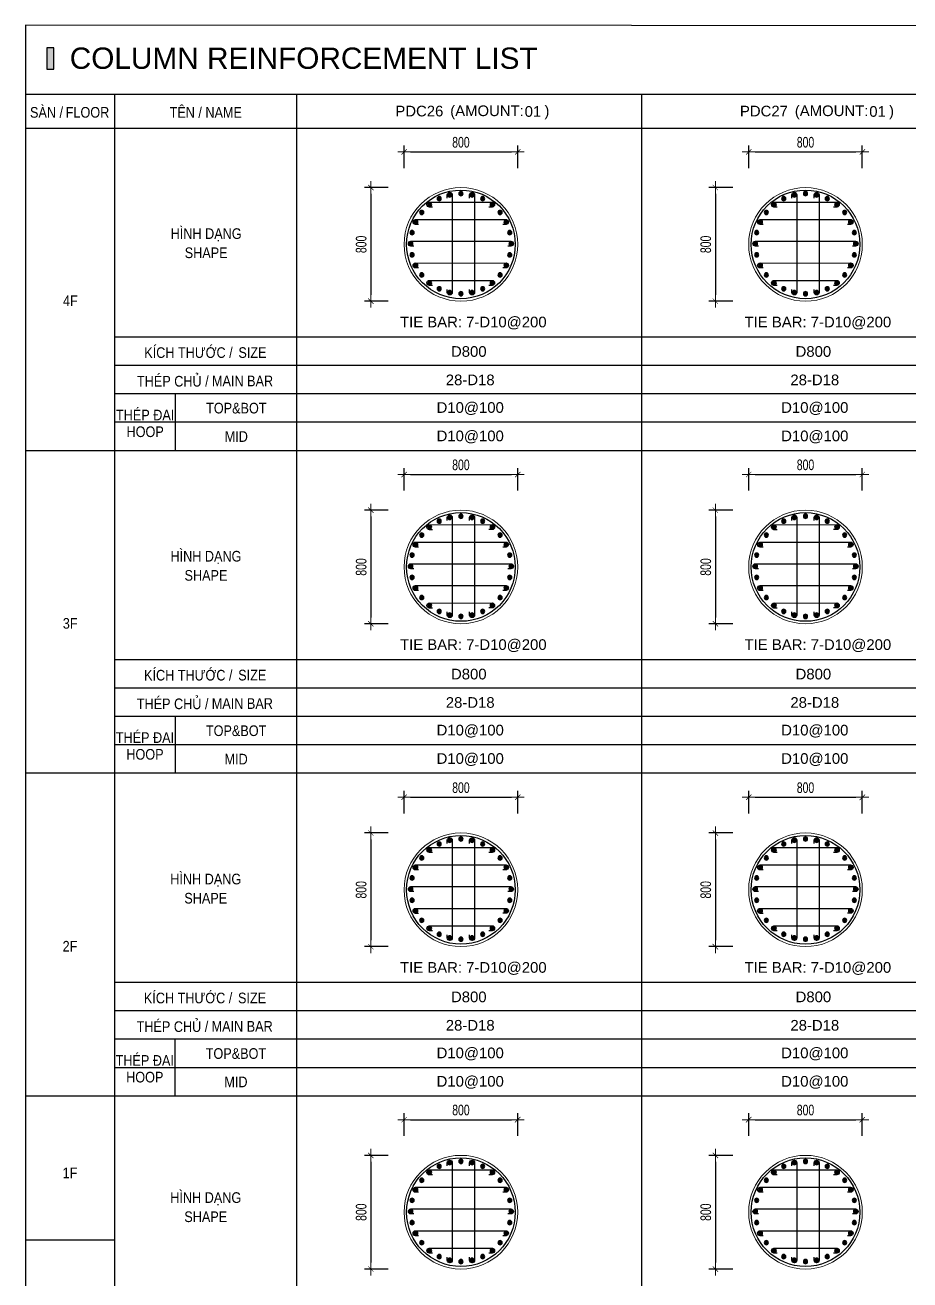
# Model space of a CAD drawing. Header units: millimetres. Extents: x 49323 to 538172, y -39336 to 181761.
# Drawn here: x 262132 to 268361, y 98055 to 106889 of the extents above; entities that cross this region are included whole.
import ezdxf
from ezdxf.enums import TextEntityAlignment as Align

# ---------------------------------------------------------------- set-up
doc = ezdxf.new("R2010")
doc.units = ezdxf.units.MM
doc.linetypes.add('CENTER2', pattern=[1.125, 0.75, -0.125, 0.125, -0.125])
doc.layers.get('Defpoints').update_dxf_attribs({"color": 151, "lineweight": 9})
for name, color, linetype in [('2', 2, 'Continuous'), ('A-ANNO-LEAD', 4, 'Continuous'), ('CEN', 1, 'CENTER2'), ('STL', 3, 'Continuous'), ('TIT1', 3, 'Continuous'), ('TXT', 3, 'Continuous')]:
    doc.layers.add(name, color=color, linetype=linetype)
for name, color, linetype, lineweight in [('NDC_S_CONTINUOUS', 3, 'Continuous', 20), ('NDC_S_DIM', 1, 'Continuous', 15), ('NDC_S_VN TEXT', 7, 'Continuous', 20)]:
    doc.layers.add(name, color=color, linetype=linetype, lineweight=lineweight)
doc.styles.add('ARIAL', font='arial.ttf', dxfattribs={"width": 0.8})
doc.styles.add('NDC_ARIAL', font='arial.ttf', dxfattribs={"width": 0.85})
doc.styles.add('NDC_DIM', font='', dxfattribs={"width": 0.75})
doc.styles.get('NDC_DIM').set_extended_font_data('Dotum')
doc.dimstyles.new('NDC_dim_30', dxfattribs={"dimscale": 30, "dimtxt": 2.5, "dimasz": 1.5, "dimexe": 1.5, "dimexo": 2.5, "dimgap": 1, "dimtad": 1, "dimdec": 0, "dimzin": 0, "dimdsep": 46, "dimtxsty": 'NDC_DIM', "dimblk": 'DIMMARK', "dimcen": 0.09, "dimdle": 1.2, "dimclrd": 1, "dimclre": 1, "dimclrt": 3, "dimadec": 0, "dimazin": 0, "dimtfac": 1, "dimtdec": 0, "dimtix": 1, "dimtofl": 0, "dimtmove": 0, "dimatfit": 3, "dimfxl": 8, "dimfxlon": 1, "dimtolj": 1, "dimtzin": 0, "dimarcsym": 0})

# ---------------------------------------------------------------- blocks, each defined once
blk = doc.blocks.new('DÁDAS')
at = {"layer": 'TIT1', "color": 2, "style": 'NDC_ARIAL'}
blk.add_text('(AMOUNT:     )', height=75, dxfattribs=at).set_placement((-42061.2, 55767.2), align=Align.MIDDLE)
blk = doc.blocks.new('DIMMARK')
at = {"layer": 'NDC_S_DIM', "color": 1}
blk.add_line((-1.5, 0), (1, 0), dxfattribs=at)
at = {"layer": 'NDC_S_DIM', "color": 2, "const_width": 0.1}
blk.add_lwpolyline([(-0.42, -0.42), (0.42, 0.42)], dxfattribs=at)
blk = doc.blocks.new('*D1570')
at = {"layer": 'Defpoints', "color": 0, "ltscale": 40, "transparency": 16777216}
for p in [(268026.1, 105996.1), (267226.1, 105807.9), (268026.1, 105807.9)]:
    blk.add_point(p, dxfattribs=at)
at = {"layer": 'NDC_S_DIM', "color": 1, "lineweight": -2, "ltscale": 40, "transparency": 16777216}
for p, q in [((267226.1, 105882.9), (267226.1, 106041.1)), ((268026.1, 105882.9), (268026.1, 106041.1)), ((267271.1, 105996.1), (267981.1, 105996.1))]:
    blk.add_line(p, q, dxfattribs=at)
at = {"layer": 'NDC_S_DIM', "color": 1, "lineweight": -2, "ltscale": 40, "transparency": 16777216, "xscale": 45, "yscale": 45, "zscale": 45, "rotation": 180}
blk.add_blockref('DIMMARK', (267226.1, 105996.1), dxfattribs=at)
at = {"layer": 'NDC_S_DIM', "color": 1, "lineweight": -2, "ltscale": 40, "transparency": 16777216, "xscale": 45, "yscale": 45, "zscale": 45}
blk.add_blockref('DIMMARK', (268026.1, 105996.1), dxfattribs=at)
at = {"layer": 'NDC_S_DIM', "color": 3, "ltscale": 40, "transparency": 16777216, "insert": (267626.1, 106063.7), "char_height": 75, "attachment_point": 5, "style": 'NDC_DIM'}
blk.add_mtext('\\A1;800', dxfattribs=at)
blk = doc.blocks.new('*D1571')
at = {"layer": 'Defpoints', "color": 0, "ltscale": 40, "transparency": 16777216}
for p in [(267188.9, 105745.1), (266991.6, 104945.1), (267188.9, 104945.1)]:
    blk.add_point(p, dxfattribs=at)
at = {"layer": 'NDC_S_DIM', "color": 1, "lineweight": -2, "ltscale": 40, "transparency": 16777216}
for p, q in [((267113.9, 105745.1), (266946.6, 105745.1)), ((266991.6, 105700.1), (266991.6, 104990.1)), ((267113.9, 104945.1), (266946.6, 104945.1))]:
    blk.add_line(p, q, dxfattribs=at)
at = {"layer": 'NDC_S_DIM', "color": 1, "lineweight": -2, "ltscale": 40, "transparency": 16777216, "xscale": 45, "yscale": 45, "zscale": 45}
for p, rotation in [((266991.6, 105745.1), 90), ((266991.6, 104945.1), 270)]:
    blk.add_blockref('DIMMARK', p, dxfattribs=dict(at, rotation=rotation))
at = {"layer": 'NDC_S_DIM', "color": 3, "ltscale": 40, "transparency": 16777216, "insert": (266924, 105345.1), "char_height": 75, "attachment_point": 5, "rotation": 90, "style": 'NDC_DIM'}
blk.add_mtext('\\A1;800', dxfattribs=at)
blk = doc.blocks.new('8')
at = {"layer": '2'}
blk.add_hatch(color=256, dxfattribs=at).paths.add_polyline_path([(20, 0, 0.386127), (2, 20), (-2, 20, 0.386127), (-20, 0, 1)])
blk.add_circle((0, 0), 20, dxfattribs=at)
blk = doc.blocks.new('5')
at = {"layer": 'CEN', "rotation": 180}
blk.add_blockref('8', (0, 0), dxfattribs=at)
blk = doc.blocks.new('*U1120')
at = {"layer": 'STL', "xscale": -0.75, "yscale": 0.75, "zscale": 0.75, "rotation": 292.5000000000001}
blk.add_blockref('5', (0, 0), dxfattribs=at)
blk = doc.blocks.new('*U1155')
at = {"layer": 'NDC_S_DIM', "color": 0, "linetype": 'ByBlock', "lineweight": -2, "transparency": 16777216}
for p, rotation in [((-25527, 37966), 282.8571428571415), ((-25448.4, 37973.7), 269.9999999999987), ((-25370.1, 37963.8), 257.1428571428559), ((-25669.3, 37900), 308.571428571427), ((-25601.8, 37941), 295.7142857142843), ((-25296, 37936.7), 244.2857142857131), ((-25229.7, 37893.7), 231.4285714285703), ((-25725.9, 37844.9), 321.4285714285699), ((-25174.7, 37837.1), 218.5714285714274), ((-25796, 37704.6), 347.1428571428555), ((-25768.8, 37778.7), 334.2857142857127), ((-25133.6, 37769.7), 205.7142857142847), ((-25108.6, 37694.8), 192.8571428571419), ((-25100.9, 37616.2), 180), ((-25798.2, 37547.7), 12.8571428571428), ((-25110.9, 37537.9), 167.1428571428563), ((-25773.2, 37472.8), 25.71428571428561), ((-25138, 37463.8), 154.2857142857135), ((-25732.1, 37405.4), 38.57142857142841), ((-25677.1, 37348.8), 51.42857142857117), ((-25237.5, 37342.5), 128.5714285714279), ((-25180.9, 37397.6), 141.4285714285707), ((-25610.9, 37305.8), 64.28571428571395), ((-25536.7, 37278.7), 77.14285714285676), ((-25458.4, 37268.7), 89.99999999999955), ((-25379.8, 37276.5), 102.8571428571423), ((-25305, 37301.5), 115.7142857142852)]:
    blk.add_blockref('*U1120', p, dxfattribs=dict(at, rotation=rotation))
blk.add_blockref('*U1120', (-25805.9, 37626.2), dxfattribs=at)
blk = doc.blocks.new('*D1572')
at = {"layer": 'Defpoints', "color": 0, "ltscale": 40, "transparency": 16777216}
for p in [(268026.1, 103725.1), (267226.1, 103536.9), (268026.1, 103536.9)]:
    blk.add_point(p, dxfattribs=at)
at = {"layer": 'NDC_S_DIM', "color": 1, "lineweight": -2, "ltscale": 40, "transparency": 16777216}
for p, q in [((267226.1, 103611.9), (267226.1, 103770.1)), ((267271.1, 103725.1), (267981.1, 103725.1)), ((268026.1, 103611.9), (268026.1, 103770.1))]:
    blk.add_line(p, q, dxfattribs=at)
at = {"layer": 'NDC_S_DIM', "color": 1, "lineweight": -2, "ltscale": 40, "transparency": 16777216, "xscale": 45, "yscale": 45, "zscale": 45, "rotation": 180}
blk.add_blockref('DIMMARK', (267226.1, 103725.1), dxfattribs=at)
at = {"layer": 'NDC_S_DIM', "color": 1, "lineweight": -2, "ltscale": 40, "transparency": 16777216, "xscale": 45, "yscale": 45, "zscale": 45}
blk.add_blockref('DIMMARK', (268026.1, 103725.1), dxfattribs=at)
at = {"layer": 'NDC_S_DIM', "color": 3, "ltscale": 40, "transparency": 16777216, "insert": (267626.1, 103792.7), "char_height": 75, "attachment_point": 5, "style": 'NDC_DIM'}
blk.add_mtext('\\A1;800', dxfattribs=at)
blk = doc.blocks.new('*D1573')
at = {"layer": 'Defpoints', "color": 0, "ltscale": 40, "transparency": 16777216}
for p in [(267188.9, 103474.1), (266991.6, 102674.1), (267188.9, 102674.1)]:
    blk.add_point(p, dxfattribs=at)
at = {"layer": 'NDC_S_DIM', "color": 1, "lineweight": -2, "ltscale": 40, "transparency": 16777216}
for p, q in [((267113.9, 103474.1), (266946.6, 103474.1)), ((266991.6, 103429.1), (266991.6, 102719.1)), ((267113.9, 102674.1), (266946.6, 102674.1))]:
    blk.add_line(p, q, dxfattribs=at)
at = {"layer": 'NDC_S_DIM', "color": 1, "lineweight": -2, "ltscale": 40, "transparency": 16777216, "xscale": 45, "yscale": 45, "zscale": 45}
for p, rotation in [((266991.6, 103474.1), 90), ((266991.6, 102674.1), 270)]:
    blk.add_blockref('DIMMARK', p, dxfattribs=dict(at, rotation=rotation))
at = {"layer": 'NDC_S_DIM', "color": 3, "ltscale": 40, "transparency": 16777216, "insert": (266924, 103074.1), "char_height": 75, "attachment_point": 5, "rotation": 90, "style": 'NDC_DIM'}
blk.add_mtext('\\A1;800', dxfattribs=at)
blk = doc.blocks.new('*U1122')
at = {"layer": 'STL', "xscale": -0.75, "yscale": 0.75, "zscale": 0.75, "rotation": 292.5000000000001}
blk.add_blockref('5', (0, 0), dxfattribs=at)
blk = doc.blocks.new('*U1121')
at = {"layer": 'NDC_S_DIM', "color": 0, "linetype": 'ByBlock', "lineweight": -2, "transparency": 16777216}
for p, rotation in [((-25527, 37966), 282.8571428571415), ((-25448.4, 37973.7), 269.9999999999987), ((-25370.1, 37963.8), 257.1428571428559), ((-25669.3, 37900), 308.571428571427), ((-25601.8, 37941), 295.7142857142843), ((-25296, 37936.7), 244.2857142857131), ((-25229.7, 37893.7), 231.4285714285703), ((-25725.9, 37844.9), 321.4285714285699), ((-25174.7, 37837.1), 218.5714285714274), ((-25796, 37704.6), 347.1428571428555), ((-25768.8, 37778.7), 334.2857142857127), ((-25133.6, 37769.7), 205.7142857142847), ((-25108.6, 37694.8), 192.8571428571419), ((-25100.9, 37616.2), 180), ((-25798.2, 37547.7), 12.8571428571428), ((-25110.9, 37537.9), 167.1428571428563), ((-25773.2, 37472.8), 25.71428571428561), ((-25138, 37463.8), 154.2857142857135), ((-25732.1, 37405.4), 38.57142857142841), ((-25677.1, 37348.8), 51.42857142857117), ((-25237.5, 37342.5), 128.5714285714279), ((-25180.9, 37397.6), 141.4285714285707), ((-25610.9, 37305.8), 64.28571428571395), ((-25536.7, 37278.7), 77.14285714285676), ((-25458.4, 37268.7), 89.99999999999955), ((-25379.8, 37276.5), 102.8571428571423), ((-25305, 37301.5), 115.7142857142852)]:
    blk.add_blockref('*U1122', p, dxfattribs=dict(at, rotation=rotation))
blk.add_blockref('*U1122', (-25805.9, 37626.2), dxfattribs=at)
blk = doc.blocks.new('*D1574')
at = {"layer": 'Defpoints', "color": 0, "ltscale": 40, "transparency": 16777216}
for p in [(268026.1, 101452.7), (267226.1, 101264.5), (268026.1, 101264.5)]:
    blk.add_point(p, dxfattribs=at)
at = {"layer": 'NDC_S_DIM', "color": 1, "lineweight": -2, "ltscale": 40, "transparency": 16777216}
for p, q in [((267226.1, 101339.5), (267226.1, 101497.7)), ((268026.1, 101339.5), (268026.1, 101497.7)), ((267271.1, 101452.7), (267981.1, 101452.7))]:
    blk.add_line(p, q, dxfattribs=at)
at = {"layer": 'NDC_S_DIM', "color": 1, "lineweight": -2, "ltscale": 40, "transparency": 16777216, "xscale": 45, "yscale": 45, "zscale": 45, "rotation": 180}
blk.add_blockref('DIMMARK', (267226.1, 101452.7), dxfattribs=at)
at = {"layer": 'NDC_S_DIM', "color": 1, "lineweight": -2, "ltscale": 40, "transparency": 16777216, "xscale": 45, "yscale": 45, "zscale": 45}
blk.add_blockref('DIMMARK', (268026.1, 101452.7), dxfattribs=at)
at = {"layer": 'NDC_S_DIM', "color": 3, "ltscale": 40, "transparency": 16777216, "insert": (267626.1, 101520.2), "char_height": 75, "attachment_point": 5, "style": 'NDC_DIM'}
blk.add_mtext('\\A1;800', dxfattribs=at)
blk = doc.blocks.new('*D1575')
at = {"layer": 'Defpoints', "color": 0, "ltscale": 40, "transparency": 16777216}
for p in [(267188.9, 101201.6), (266991.6, 100401.6), (267188.9, 100401.6)]:
    blk.add_point(p, dxfattribs=at)
at = {"layer": 'NDC_S_DIM', "color": 1, "lineweight": -2, "ltscale": 40, "transparency": 16777216}
for p, q in [((267113.9, 101201.6), (266946.6, 101201.6)), ((266991.6, 101156.6), (266991.6, 100446.6)), ((267113.9, 100401.6), (266946.6, 100401.6))]:
    blk.add_line(p, q, dxfattribs=at)
at = {"layer": 'NDC_S_DIM', "color": 1, "lineweight": -2, "ltscale": 40, "transparency": 16777216, "xscale": 45, "yscale": 45, "zscale": 45}
for p, rotation in [((266991.6, 101201.6), 90), ((266991.6, 100401.6), 270)]:
    blk.add_blockref('DIMMARK', p, dxfattribs=dict(at, rotation=rotation))
at = {"layer": 'NDC_S_DIM', "color": 3, "ltscale": 40, "transparency": 16777216, "insert": (266924, 100801.6), "char_height": 75, "attachment_point": 5, "rotation": 90, "style": 'NDC_DIM'}
blk.add_mtext('\\A1;800', dxfattribs=at)
blk = doc.blocks.new('*U1144')
at = {"layer": 'STL', "xscale": -0.75, "yscale": 0.75, "zscale": 0.75, "rotation": 292.5000000000001}
blk.add_blockref('5', (0, 0), dxfattribs=at)
blk = doc.blocks.new('*U1123')
at = {"layer": 'NDC_S_DIM', "color": 0, "linetype": 'ByBlock', "lineweight": -2, "transparency": 16777216}
for p, rotation in [((-25527, 37966), 282.8571428571415), ((-25448.4, 37973.7), 269.9999999999987), ((-25370.1, 37963.8), 257.1428571428559), ((-25669.3, 37900), 308.571428571427), ((-25601.8, 37941), 295.7142857142843), ((-25296, 37936.7), 244.2857142857131), ((-25229.7, 37893.7), 231.4285714285703), ((-25725.9, 37844.9), 321.4285714285699), ((-25174.7, 37837.1), 218.5714285714274), ((-25796, 37704.6), 347.1428571428555), ((-25768.8, 37778.7), 334.2857142857127), ((-25133.6, 37769.7), 205.7142857142847), ((-25108.6, 37694.8), 192.8571428571419), ((-25100.9, 37616.2), 180), ((-25798.2, 37547.7), 12.8571428571428), ((-25110.9, 37537.9), 167.1428571428563), ((-25773.2, 37472.8), 25.71428571428561), ((-25138, 37463.8), 154.2857142857135), ((-25732.1, 37405.4), 38.57142857142841), ((-25677.1, 37348.8), 51.42857142857117), ((-25237.5, 37342.5), 128.5714285714279), ((-25180.9, 37397.6), 141.4285714285707), ((-25610.9, 37305.8), 64.28571428571395), ((-25536.7, 37278.7), 77.14285714285676), ((-25458.4, 37268.7), 89.99999999999955), ((-25379.8, 37276.5), 102.8571428571423), ((-25305, 37301.5), 115.7142857142852)]:
    blk.add_blockref('*U1144', p, dxfattribs=dict(at, rotation=rotation))
blk.add_blockref('*U1144', (-25805.9, 37626.2), dxfattribs=at)
blk = doc.blocks.new('*D1576')
at = {"layer": 'Defpoints', "color": 0, "ltscale": 40, "transparency": 16777216}
for p in [(268026.1, 99183.2), (267226.1, 98995), (268026.1, 98995)]:
    blk.add_point(p, dxfattribs=at)
at = {"layer": 'NDC_S_DIM', "color": 1, "lineweight": -2, "ltscale": 40, "transparency": 16777216}
for p, q in [((267226.1, 99070), (267226.1, 99228.2)), ((268026.1, 99070), (268026.1, 99228.2)), ((267271.1, 99183.2), (267981.1, 99183.2))]:
    blk.add_line(p, q, dxfattribs=at)
at = {"layer": 'NDC_S_DIM', "color": 1, "lineweight": -2, "ltscale": 40, "transparency": 16777216, "xscale": 45, "yscale": 45, "zscale": 45, "rotation": 180}
blk.add_blockref('DIMMARK', (267226.1, 99183.2), dxfattribs=at)
at = {"layer": 'NDC_S_DIM', "color": 1, "lineweight": -2, "ltscale": 40, "transparency": 16777216, "xscale": 45, "yscale": 45, "zscale": 45}
blk.add_blockref('DIMMARK', (268026.1, 99183.2), dxfattribs=at)
at = {"layer": 'NDC_S_DIM', "color": 3, "ltscale": 40, "transparency": 16777216, "insert": (267626.1, 99250.8), "char_height": 75, "attachment_point": 5, "style": 'NDC_DIM'}
blk.add_mtext('\\A1;800', dxfattribs=at)
blk = doc.blocks.new('*D1577')
at = {"layer": 'Defpoints', "color": 0, "ltscale": 40, "transparency": 16777216}
for p in [(267188.9, 98932.1), (266991.6, 98132.1), (267188.9, 98132.1)]:
    blk.add_point(p, dxfattribs=at)
at = {"layer": 'NDC_S_DIM', "color": 1, "lineweight": -2, "ltscale": 40, "transparency": 16777216}
for p, q in [((267113.9, 98932.1), (266946.6, 98932.1)), ((266991.6, 98887.1), (266991.6, 98177.1)), ((267113.9, 98132.1), (266946.6, 98132.1))]:
    blk.add_line(p, q, dxfattribs=at)
at = {"layer": 'NDC_S_DIM', "color": 1, "lineweight": -2, "ltscale": 40, "transparency": 16777216, "xscale": 45, "yscale": 45, "zscale": 45}
for p, rotation in [((266991.6, 98932.1), 90), ((266991.6, 98132.1), 270)]:
    blk.add_blockref('DIMMARK', p, dxfattribs=dict(at, rotation=rotation))
at = {"layer": 'NDC_S_DIM', "color": 3, "ltscale": 40, "transparency": 16777216, "insert": (266924, 98532.1), "char_height": 75, "attachment_point": 5, "rotation": 90, "style": 'NDC_DIM'}
blk.add_mtext('\\A1;800', dxfattribs=at)
blk = doc.blocks.new('*U1146')
at = {"layer": 'STL', "xscale": -0.75, "yscale": 0.75, "zscale": 0.75, "rotation": 292.5000000000001}
blk.add_blockref('5', (0, 0), dxfattribs=at)
blk = doc.blocks.new('*U1145')
at = {"layer": 'NDC_S_DIM', "color": 0, "linetype": 'ByBlock', "lineweight": -2, "transparency": 16777216}
for p, rotation in [((-25527, 37966), 282.8571428571415), ((-25448.4, 37973.7), 269.9999999999987), ((-25370.1, 37963.8), 257.1428571428559), ((-25669.3, 37900), 308.571428571427), ((-25601.8, 37941), 295.7142857142843), ((-25296, 37936.7), 244.2857142857131), ((-25229.7, 37893.7), 231.4285714285703), ((-25725.9, 37844.9), 321.4285714285699), ((-25174.7, 37837.1), 218.5714285714274), ((-25796, 37704.6), 347.1428571428555), ((-25768.8, 37778.7), 334.2857142857127), ((-25133.6, 37769.7), 205.7142857142847), ((-25108.6, 37694.8), 192.8571428571419), ((-25100.9, 37616.2), 180), ((-25798.2, 37547.7), 12.8571428571428), ((-25110.9, 37537.9), 167.1428571428563), ((-25773.2, 37472.8), 25.71428571428561), ((-25138, 37463.8), 154.2857142857135), ((-25732.1, 37405.4), 38.57142857142841), ((-25677.1, 37348.8), 51.42857142857117), ((-25237.5, 37342.5), 128.5714285714279), ((-25180.9, 37397.6), 141.4285714285707), ((-25610.9, 37305.8), 64.28571428571395), ((-25536.7, 37278.7), 77.14285714285676), ((-25458.4, 37268.7), 89.99999999999955), ((-25379.8, 37276.5), 102.8571428571423), ((-25305, 37301.5), 115.7142857142852)]:
    blk.add_blockref('*U1146', p, dxfattribs=dict(at, rotation=rotation))
blk.add_blockref('*U1146', (-25805.9, 37626.2), dxfattribs=at)
blk = doc.blocks.new('*D1578')
at = {"layer": 'Defpoints', "color": 0, "ltscale": 40, "transparency": 16777216}
for p in [(265600, 99183.2), (264800, 98995), (265600, 98995)]:
    blk.add_point(p, dxfattribs=at)
at = {"layer": 'NDC_S_DIM', "color": 1, "lineweight": -2, "ltscale": 40, "transparency": 16777216}
for p, q in [((264800, 99070), (264800, 99228.2)), ((265600, 99070), (265600, 99228.2)), ((264845, 99183.2), (265555, 99183.2))]:
    blk.add_line(p, q, dxfattribs=at)
at = {"layer": 'NDC_S_DIM', "color": 1, "lineweight": -2, "ltscale": 40, "transparency": 16777216, "xscale": 45, "yscale": 45, "zscale": 45, "rotation": 180}
blk.add_blockref('DIMMARK', (264800, 99183.2), dxfattribs=at)
at = {"layer": 'NDC_S_DIM', "color": 1, "lineweight": -2, "ltscale": 40, "transparency": 16777216, "xscale": 45, "yscale": 45, "zscale": 45}
blk.add_blockref('DIMMARK', (265600, 99183.2), dxfattribs=at)
at = {"layer": 'NDC_S_DIM', "color": 3, "ltscale": 40, "transparency": 16777216, "insert": (265200, 99250.8), "char_height": 75, "attachment_point": 5, "style": 'NDC_DIM'}
blk.add_mtext('\\A1;800', dxfattribs=at)
blk = doc.blocks.new('*D1579')
at = {"layer": 'Defpoints', "color": 0, "ltscale": 40, "transparency": 16777216}
for p in [(264762.8, 98932.1), (264565.5, 98132.1), (264762.8, 98132.1)]:
    blk.add_point(p, dxfattribs=at)
at = {"layer": 'NDC_S_DIM', "color": 1, "lineweight": -2, "ltscale": 40, "transparency": 16777216}
for p, q in [((264687.8, 98932.1), (264520.5, 98932.1)), ((264565.5, 98887.1), (264565.5, 98177.1)), ((264687.8, 98132.1), (264520.5, 98132.1))]:
    blk.add_line(p, q, dxfattribs=at)
at = {"layer": 'NDC_S_DIM', "color": 1, "lineweight": -2, "ltscale": 40, "transparency": 16777216, "xscale": 45, "yscale": 45, "zscale": 45}
for p, rotation in [((264565.5, 98932.1), 90), ((264565.5, 98132.1), 270)]:
    blk.add_blockref('DIMMARK', p, dxfattribs=dict(at, rotation=rotation))
at = {"layer": 'NDC_S_DIM', "color": 3, "ltscale": 40, "transparency": 16777216, "insert": (264497.9, 98532.1), "char_height": 75, "attachment_point": 5, "rotation": 90, "style": 'NDC_DIM'}
blk.add_mtext('\\A1;800', dxfattribs=at)
blk = doc.blocks.new('*U1148')
at = {"layer": 'STL', "xscale": -0.75, "yscale": 0.75, "zscale": 0.75, "rotation": 292.5000000000001}
blk.add_blockref('5', (0, 0), dxfattribs=at)
blk = doc.blocks.new('*U1147')
at = {"layer": 'NDC_S_DIM', "color": 0, "linetype": 'ByBlock', "lineweight": -2, "transparency": 16777216}
for p, rotation in [((-25527, 37966), 282.8571428571415), ((-25448.4, 37973.7), 269.9999999999987), ((-25370.1, 37963.8), 257.1428571428559), ((-25669.3, 37900), 308.571428571427), ((-25601.8, 37941), 295.7142857142843), ((-25296, 37936.7), 244.2857142857131), ((-25229.7, 37893.7), 231.4285714285703), ((-25725.9, 37844.9), 321.4285714285699), ((-25174.7, 37837.1), 218.5714285714274), ((-25796, 37704.6), 347.1428571428555), ((-25768.8, 37778.7), 334.2857142857127), ((-25133.6, 37769.7), 205.7142857142847), ((-25108.6, 37694.8), 192.8571428571419), ((-25100.9, 37616.2), 180), ((-25798.2, 37547.7), 12.8571428571428), ((-25110.9, 37537.9), 167.1428571428563), ((-25773.2, 37472.8), 25.71428571428561), ((-25138, 37463.8), 154.2857142857135), ((-25732.1, 37405.4), 38.57142857142841), ((-25677.1, 37348.8), 51.42857142857117), ((-25237.5, 37342.5), 128.5714285714279), ((-25180.9, 37397.6), 141.4285714285707), ((-25610.9, 37305.8), 64.28571428571395), ((-25536.7, 37278.7), 77.14285714285676), ((-25458.4, 37268.7), 89.99999999999955), ((-25379.8, 37276.5), 102.8571428571423), ((-25305, 37301.5), 115.7142857142852)]:
    blk.add_blockref('*U1148', p, dxfattribs=dict(at, rotation=rotation))
blk.add_blockref('*U1148', (-25805.9, 37626.2), dxfattribs=at)
blk = doc.blocks.new('*D1580')
at = {"layer": 'Defpoints', "color": 0, "ltscale": 40, "transparency": 16777216}
for p in [(265600, 101452.7), (264800, 101264.5), (265600, 101264.5)]:
    blk.add_point(p, dxfattribs=at)
at = {"layer": 'NDC_S_DIM', "color": 1, "lineweight": -2, "ltscale": 40, "transparency": 16777216}
for p, q in [((264800, 101339.5), (264800, 101497.7)), ((265600, 101339.5), (265600, 101497.7)), ((264845, 101452.7), (265555, 101452.7))]:
    blk.add_line(p, q, dxfattribs=at)
at = {"layer": 'NDC_S_DIM', "color": 1, "lineweight": -2, "ltscale": 40, "transparency": 16777216, "xscale": 45, "yscale": 45, "zscale": 45, "rotation": 180}
blk.add_blockref('DIMMARK', (264800, 101452.7), dxfattribs=at)
at = {"layer": 'NDC_S_DIM', "color": 1, "lineweight": -2, "ltscale": 40, "transparency": 16777216, "xscale": 45, "yscale": 45, "zscale": 45}
blk.add_blockref('DIMMARK', (265600, 101452.7), dxfattribs=at)
at = {"layer": 'NDC_S_DIM', "color": 3, "ltscale": 40, "transparency": 16777216, "insert": (265200, 101520.2), "char_height": 75, "attachment_point": 5, "style": 'NDC_DIM'}
blk.add_mtext('\\A1;800', dxfattribs=at)
blk = doc.blocks.new('*D1581')
at = {"layer": 'Defpoints', "color": 0, "ltscale": 40, "transparency": 16777216}
for p in [(264762.8, 101201.6), (264565.5, 100401.6), (264762.8, 100401.6)]:
    blk.add_point(p, dxfattribs=at)
at = {"layer": 'NDC_S_DIM', "color": 1, "lineweight": -2, "ltscale": 40, "transparency": 16777216}
for p, q in [((264687.8, 101201.6), (264520.5, 101201.6)), ((264565.5, 101156.6), (264565.5, 100446.6)), ((264687.8, 100401.6), (264520.5, 100401.6))]:
    blk.add_line(p, q, dxfattribs=at)
at = {"layer": 'NDC_S_DIM', "color": 1, "lineweight": -2, "ltscale": 40, "transparency": 16777216, "xscale": 45, "yscale": 45, "zscale": 45}
for p, rotation in [((264565.5, 101201.6), 90), ((264565.5, 100401.6), 270)]:
    blk.add_blockref('DIMMARK', p, dxfattribs=dict(at, rotation=rotation))
at = {"layer": 'NDC_S_DIM', "color": 3, "ltscale": 40, "transparency": 16777216, "insert": (264497.9, 100801.6), "char_height": 75, "attachment_point": 5, "rotation": 90, "style": 'NDC_DIM'}
blk.add_mtext('\\A1;800', dxfattribs=at)
blk = doc.blocks.new('*U1150')
at = {"layer": 'STL', "xscale": -0.75, "yscale": 0.75, "zscale": 0.75, "rotation": 292.5000000000001}
blk.add_blockref('5', (0, 0), dxfattribs=at)
blk = doc.blocks.new('*U1149')
at = {"layer": 'NDC_S_DIM', "color": 0, "linetype": 'ByBlock', "lineweight": -2, "transparency": 16777216}
for p, rotation in [((-25527, 37966), 282.8571428571415), ((-25448.4, 37973.7), 269.9999999999987), ((-25370.1, 37963.8), 257.1428571428559), ((-25669.3, 37900), 308.571428571427), ((-25601.8, 37941), 295.7142857142843), ((-25296, 37936.7), 244.2857142857131), ((-25229.7, 37893.7), 231.4285714285703), ((-25725.9, 37844.9), 321.4285714285699), ((-25174.7, 37837.1), 218.5714285714274), ((-25796, 37704.6), 347.1428571428555), ((-25768.8, 37778.7), 334.2857142857127), ((-25133.6, 37769.7), 205.7142857142847), ((-25108.6, 37694.8), 192.8571428571419), ((-25100.9, 37616.2), 180), ((-25798.2, 37547.7), 12.8571428571428), ((-25110.9, 37537.9), 167.1428571428563), ((-25773.2, 37472.8), 25.71428571428561), ((-25138, 37463.8), 154.2857142857135), ((-25732.1, 37405.4), 38.57142857142841), ((-25677.1, 37348.8), 51.42857142857117), ((-25237.5, 37342.5), 128.5714285714279), ((-25180.9, 37397.6), 141.4285714285707), ((-25610.9, 37305.8), 64.28571428571395), ((-25536.7, 37278.7), 77.14285714285676), ((-25458.4, 37268.7), 89.99999999999955), ((-25379.8, 37276.5), 102.8571428571423), ((-25305, 37301.5), 115.7142857142852)]:
    blk.add_blockref('*U1150', p, dxfattribs=dict(at, rotation=rotation))
blk.add_blockref('*U1150', (-25805.9, 37626.2), dxfattribs=at)
blk = doc.blocks.new('*D1582')
at = {"layer": 'Defpoints', "color": 0, "ltscale": 40, "transparency": 16777216}
for p in [(265600, 103725.1), (264800, 103536.9), (265600, 103536.9)]:
    blk.add_point(p, dxfattribs=at)
at = {"layer": 'NDC_S_DIM', "color": 1, "lineweight": -2, "ltscale": 40, "transparency": 16777216}
for p, q in [((264800, 103611.9), (264800, 103770.1)), ((264845, 103725.1), (265555, 103725.1)), ((265600, 103611.9), (265600, 103770.1))]:
    blk.add_line(p, q, dxfattribs=at)
at = {"layer": 'NDC_S_DIM', "color": 1, "lineweight": -2, "ltscale": 40, "transparency": 16777216, "xscale": 45, "yscale": 45, "zscale": 45, "rotation": 180}
blk.add_blockref('DIMMARK', (264800, 103725.1), dxfattribs=at)
at = {"layer": 'NDC_S_DIM', "color": 1, "lineweight": -2, "ltscale": 40, "transparency": 16777216, "xscale": 45, "yscale": 45, "zscale": 45}
blk.add_blockref('DIMMARK', (265600, 103725.1), dxfattribs=at)
at = {"layer": 'NDC_S_DIM', "color": 3, "ltscale": 40, "transparency": 16777216, "insert": (265200, 103792.7), "char_height": 75, "attachment_point": 5, "style": 'NDC_DIM'}
blk.add_mtext('\\A1;800', dxfattribs=at)
blk = doc.blocks.new('*D1583')
at = {"layer": 'Defpoints', "color": 0, "ltscale": 40, "transparency": 16777216}
for p in [(264762.8, 103474.1), (264565.5, 102674.1), (264762.8, 102674.1)]:
    blk.add_point(p, dxfattribs=at)
at = {"layer": 'NDC_S_DIM', "color": 1, "lineweight": -2, "ltscale": 40, "transparency": 16777216}
for p, q in [((264687.8, 103474.1), (264520.5, 103474.1)), ((264565.5, 103429.1), (264565.5, 102719.1)), ((264687.8, 102674.1), (264520.5, 102674.1))]:
    blk.add_line(p, q, dxfattribs=at)
at = {"layer": 'NDC_S_DIM', "color": 1, "lineweight": -2, "ltscale": 40, "transparency": 16777216, "xscale": 45, "yscale": 45, "zscale": 45}
for p, rotation in [((264565.5, 103474.1), 90), ((264565.5, 102674.1), 270)]:
    blk.add_blockref('DIMMARK', p, dxfattribs=dict(at, rotation=rotation))
at = {"layer": 'NDC_S_DIM', "color": 3, "ltscale": 40, "transparency": 16777216, "insert": (264497.9, 103074.1), "char_height": 75, "attachment_point": 5, "rotation": 90, "style": 'NDC_DIM'}
blk.add_mtext('\\A1;800', dxfattribs=at)
blk = doc.blocks.new('*U1135')
at = {"layer": 'STL', "xscale": -0.75, "yscale": 0.75, "zscale": 0.75, "rotation": 292.5000000000001}
blk.add_blockref('5', (0, 0), dxfattribs=at)
blk = doc.blocks.new('*U1151')
at = {"layer": 'NDC_S_DIM', "color": 0, "linetype": 'ByBlock', "lineweight": -2, "transparency": 16777216}
for p, rotation in [((-25527, 37966), 282.8571428571415), ((-25448.4, 37973.7), 269.9999999999987), ((-25370.1, 37963.8), 257.1428571428559), ((-25669.3, 37900), 308.571428571427), ((-25601.8, 37941), 295.7142857142843), ((-25296, 37936.7), 244.2857142857131), ((-25229.7, 37893.7), 231.4285714285703), ((-25725.9, 37844.9), 321.4285714285699), ((-25174.7, 37837.1), 218.5714285714274), ((-25796, 37704.6), 347.1428571428555), ((-25768.8, 37778.7), 334.2857142857127), ((-25133.6, 37769.7), 205.7142857142847), ((-25108.6, 37694.8), 192.8571428571419), ((-25100.9, 37616.2), 180), ((-25798.2, 37547.7), 12.8571428571428), ((-25110.9, 37537.9), 167.1428571428563), ((-25773.2, 37472.8), 25.71428571428561), ((-25138, 37463.8), 154.2857142857135), ((-25732.1, 37405.4), 38.57142857142841), ((-25677.1, 37348.8), 51.42857142857117), ((-25237.5, 37342.5), 128.5714285714279), ((-25180.9, 37397.6), 141.4285714285707), ((-25610.9, 37305.8), 64.28571428571395), ((-25536.7, 37278.7), 77.14285714285676), ((-25458.4, 37268.7), 89.99999999999955), ((-25379.8, 37276.5), 102.8571428571423), ((-25305, 37301.5), 115.7142857142852)]:
    blk.add_blockref('*U1135', p, dxfattribs=dict(at, rotation=rotation))
blk.add_blockref('*U1135', (-25805.9, 37626.2), dxfattribs=at)
blk = doc.blocks.new('*D1584')
at = {"layer": 'Defpoints', "color": 0, "ltscale": 40, "transparency": 16777216}
for p in [(265600, 105996.1), (264800, 105807.9), (265600, 105807.9)]:
    blk.add_point(p, dxfattribs=at)
at = {"layer": 'NDC_S_DIM', "color": 1, "lineweight": -2, "ltscale": 40, "transparency": 16777216}
for p, q in [((264800, 105882.9), (264800, 106041.1)), ((265600, 105882.9), (265600, 106041.1)), ((264845, 105996.1), (265555, 105996.1))]:
    blk.add_line(p, q, dxfattribs=at)
at = {"layer": 'NDC_S_DIM', "color": 1, "lineweight": -2, "ltscale": 40, "transparency": 16777216, "xscale": 45, "yscale": 45, "zscale": 45, "rotation": 180}
blk.add_blockref('DIMMARK', (264800, 105996.1), dxfattribs=at)
at = {"layer": 'NDC_S_DIM', "color": 1, "lineweight": -2, "ltscale": 40, "transparency": 16777216, "xscale": 45, "yscale": 45, "zscale": 45}
blk.add_blockref('DIMMARK', (265600, 105996.1), dxfattribs=at)
at = {"layer": 'NDC_S_DIM', "color": 3, "ltscale": 40, "transparency": 16777216, "insert": (265200, 106063.7), "char_height": 75, "attachment_point": 5, "style": 'NDC_DIM'}
blk.add_mtext('\\A1;800', dxfattribs=at)
blk = doc.blocks.new('*D1585')
at = {"layer": 'Defpoints', "color": 0, "ltscale": 40, "transparency": 16777216}
for p in [(264762.8, 105745.1), (264565.5, 104945.1), (264762.8, 104945.1)]:
    blk.add_point(p, dxfattribs=at)
at = {"layer": 'NDC_S_DIM', "color": 1, "lineweight": -2, "ltscale": 40, "transparency": 16777216}
for p, q in [((264687.8, 105745.1), (264520.5, 105745.1)), ((264565.5, 105700.1), (264565.5, 104990.1)), ((264687.8, 104945.1), (264520.5, 104945.1))]:
    blk.add_line(p, q, dxfattribs=at)
at = {"layer": 'NDC_S_DIM', "color": 1, "lineweight": -2, "ltscale": 40, "transparency": 16777216, "xscale": 45, "yscale": 45, "zscale": 45}
for p, rotation in [((264565.5, 105745.1), 90), ((264565.5, 104945.1), 270)]:
    blk.add_blockref('DIMMARK', p, dxfattribs=dict(at, rotation=rotation))
at = {"layer": 'NDC_S_DIM', "color": 3, "ltscale": 40, "transparency": 16777216, "insert": (264497.9, 105345.1), "char_height": 75, "attachment_point": 5, "rotation": 90, "style": 'NDC_DIM'}
blk.add_mtext('\\A1;800', dxfattribs=at)
blk = doc.blocks.new('*U1137')
at = {"layer": 'STL', "xscale": -0.75, "yscale": 0.75, "zscale": 0.75, "rotation": 292.5000000000001}
blk.add_blockref('5', (0, 0), dxfattribs=at)
blk = doc.blocks.new('*U1136')
at = {"layer": 'NDC_S_DIM', "color": 0, "linetype": 'ByBlock', "lineweight": -2, "transparency": 16777216}
for p, rotation in [((-25527, 37966), 282.8571428571415), ((-25448.4, 37973.7), 269.9999999999987), ((-25370.1, 37963.8), 257.1428571428559), ((-25669.3, 37900), 308.571428571427), ((-25601.8, 37941), 295.7142857142843), ((-25296, 37936.7), 244.2857142857131), ((-25229.7, 37893.7), 231.4285714285703), ((-25725.9, 37844.9), 321.4285714285699), ((-25174.7, 37837.1), 218.5714285714274), ((-25796, 37704.6), 347.1428571428555), ((-25768.8, 37778.7), 334.2857142857127), ((-25133.6, 37769.7), 205.7142857142847), ((-25108.6, 37694.8), 192.8571428571419), ((-25100.9, 37616.2), 180), ((-25798.2, 37547.7), 12.8571428571428), ((-25110.9, 37537.9), 167.1428571428563), ((-25773.2, 37472.8), 25.71428571428561), ((-25138, 37463.8), 154.2857142857135), ((-25732.1, 37405.4), 38.57142857142841), ((-25677.1, 37348.8), 51.42857142857117), ((-25237.5, 37342.5), 128.5714285714279), ((-25180.9, 37397.6), 141.4285714285707), ((-25610.9, 37305.8), 64.28571428571395), ((-25536.7, 37278.7), 77.14285714285676), ((-25458.4, 37268.7), 89.99999999999955), ((-25379.8, 37276.5), 102.8571428571423), ((-25305, 37301.5), 115.7142857142852)]:
    blk.add_blockref('*U1137', p, dxfattribs=dict(at, rotation=rotation))
blk.add_blockref('*U1137', (-25805.9, 37626.2), dxfattribs=at)

msp = doc.modelspace()

# ---------------------------------------------------------------- hatches: boundary and pattern name
at = {"layer": 'TXT'}
msp.add_hatch(color=7, dxfattribs=at).paths.add_polyline_path([(262333.8, 106578.7), (262333.8, 106728.7), (262283.8, 106728.7), (262283.8, 106578.7)])

# ---------------------------------------------------------------- linework, layer by layer
at = {"layer": '2', "elevation": 0}
for points in [[(265104.1, 105671.6), (265104.1, 105693.8, -1), (265139.1, 105693.8), (265139.1, 105006.4, -1), (265104.1, 105006.4), (265104.1, 105028.5)], [(265261, 105671.6), (265261, 105693.8, -1), (265296, 105693.8), (265296, 105006.4, -1), (265261, 105006.4), (265261, 105028.5)], [(267530.2, 105671.6), (267530.2, 105693.8, -1), (267565.2, 105693.8), (267565.2, 105006.4, -1), (267530.2, 105006.4), (267530.2, 105028.5)], [(267687.1, 105671.6), (267687.1, 105693.8, -1), (267722.1, 105693.8), (267722.1, 105006.4, -1), (267687.1, 105006.4), (267687.1, 105028.5)], [(265000.2, 105607.7), (264978, 105607.7, -1), (264978, 105642.7), (265419.8, 105643.2, -1), (265419.8, 105608.2), (265397.7, 105608.2)], [(267426.3, 105607.7), (267404.1, 105607.7, -1), (267404.1, 105642.7), (267845.9, 105643.2, -1), (267845.9, 105608.2), (267823.8, 105608.2)], [(264902.4, 105485), (264880.2, 105485, -1), (264880.2, 105520), (265517.6, 105520.5, -1), (265517.6, 105485.5), (265495.5, 105485.5)], [(267328.5, 105485), (267306.3, 105485, -1), (267306.3, 105520), (267943.7, 105520.5, -1), (267943.7, 105485.5), (267921.6, 105485.5)], [(264869.6, 105332.5), (264847.5, 105332.5, -1), (264847.5, 105367.6), (265552.5, 105367.6, -1), (265552.5, 105332.5), (265530.3, 105332.5)], [(267295.7, 105332.5), (267273.6, 105332.5, -1), (267273.6, 105367.6), (267978.6, 105367.6, -1), (267978.6, 105332.5), (267956.4, 105332.5)], [(264902.4, 105179.1), (264880.2, 105179.1, -1), (264880.2, 105214.1), (265517.6, 105214.6, -1), (265517.6, 105179.6), (265495.5, 105179.6)], [(267328.5, 105179.1), (267306.3, 105179.1, -1), (267306.3, 105214.1), (267943.7, 105214.6, -1), (267943.7, 105179.6), (267921.6, 105179.6)], [(265000.2, 105056.4), (264978, 105056.4, -1), (264978, 105091.5), (265419.8, 105091.9, -1), (265419.8, 105056.9), (265397.7, 105056.9)], [(267426.3, 105056.4), (267404.1, 105056.4, -1), (267404.1, 105091.5), (267845.9, 105091.9, -1), (267845.9, 105056.9), (267823.8, 105056.9)], [(265000.2, 103336.7), (264978, 103336.7, -1), (264978, 103371.7), (265419.8, 103372.2, -1), (265419.8, 103337.2), (265397.7, 103337.2)], [(265104.1, 103400.6), (265104.1, 103422.8, -1), (265139.1, 103422.8), (265139.1, 102735.4, -1), (265104.1, 102735.4), (265104.1, 102757.5)], [(265261, 103400.6), (265261, 103422.8, -1), (265296, 103422.8), (265296, 102735.4, -1), (265261, 102735.4), (265261, 102757.5)], [(267426.3, 103336.7), (267404.1, 103336.7, -1), (267404.1, 103371.7), (267845.9, 103372.2, -1), (267845.9, 103337.2), (267823.8, 103337.2)], [(267530.2, 103400.6), (267530.2, 103422.8, -1), (267565.2, 103422.8), (267565.2, 102735.4, -1), (267530.2, 102735.4), (267530.2, 102757.5)], [(267687.1, 103400.6), (267687.1, 103422.8, -1), (267722.1, 103422.8), (267722.1, 102735.4, -1), (267687.1, 102735.4), (267687.1, 102757.5)], [(264902.4, 103214), (264880.2, 103214, -1), (264880.2, 103249.1), (265517.6, 103249.5, -1), (265517.6, 103214.5), (265495.5, 103214.5)], [(267328.5, 103214), (267306.3, 103214, -1), (267306.3, 103249), (267943.7, 103249.5, -1), (267943.7, 103214.5), (267921.6, 103214.5)], [(264869.6, 103061.6), (264847.5, 103061.6, -1), (264847.5, 103096.6), (265552.5, 103096.6, -1), (265552.5, 103061.6), (265530.3, 103061.6)], [(267295.7, 103061.5), (267273.6, 103061.5, -1), (267273.6, 103096.6), (267978.6, 103096.6, -1), (267978.6, 103061.5), (267956.4, 103061.5)], [(264902.4, 102908.1), (264880.2, 102908.1, -1), (264880.2, 102943.1), (265517.6, 102943.6, -1), (265517.6, 102908.6), (265495.5, 102908.6)], [(267328.5, 102908.1), (267306.3, 102908.1, -1), (267306.3, 102943.1), (267943.7, 102943.6, -1), (267943.7, 102908.6), (267921.6, 102908.6)], [(265000.2, 102785.4), (264978, 102785.4, -1), (264978, 102820.5), (265419.8, 102820.9, -1), (265419.8, 102785.9), (265397.7, 102785.9)], [(267426.3, 102785.4), (267404.1, 102785.4, -1), (267404.1, 102820.5), (267845.9, 102820.9, -1), (267845.9, 102785.9), (267823.8, 102785.9)], [(265104.1, 101128.2), (265104.1, 101150.3, -1), (265139.1, 101150.3), (265139.1, 100462.9, -1), (265104.1, 100462.9), (265104.1, 100485)], [(265261, 101128.2), (265261, 101150.3, -1), (265296, 101150.3), (265296, 100462.9, -1), (265261, 100462.9), (265261, 100485)], [(267530.2, 101128.2), (267530.2, 101150.3, -1), (267565.2, 101150.3), (267565.2, 100462.9, -1), (267530.2, 100462.9), (267530.2, 100485)], [(267687.1, 101128.2), (267687.1, 101150.3, -1), (267722.1, 101150.3), (267722.1, 100462.9, -1), (267687.1, 100462.9), (267687.1, 100485)], [(265000.2, 101064.2), (264978, 101064.2, -1), (264978, 101099.2), (265419.8, 101099.7, -1), (265419.8, 101064.7), (265397.7, 101064.7)], [(267426.3, 101064.2), (267404.1, 101064.2, -1), (267404.1, 101099.2), (267845.9, 101099.7, -1), (267845.9, 101064.7), (267823.8, 101064.7)], [(264902.4, 100941.6), (264880.2, 100941.6, -1), (264880.2, 100976.6), (265517.6, 100977.1, -1), (265517.6, 100942), (265495.5, 100942)], [(267328.5, 100941.6), (267306.3, 100941.6, -1), (267306.3, 100976.6), (267943.7, 100977.1, -1), (267943.7, 100942), (267921.6, 100942)], [(264869.6, 100789.1), (264847.5, 100789.1, -1), (264847.5, 100824.1), (265552.5, 100824.1, -1), (265552.5, 100789.1), (265530.3, 100789.1)], [(267295.7, 100789.1), (267273.6, 100789.1, -1), (267273.6, 100824.1), (267978.6, 100824.1, -1), (267978.6, 100789.1), (267956.4, 100789.1)], [(264902.4, 100635.6), (264880.2, 100635.6, -1), (264880.2, 100670.7), (265517.6, 100671.1, -1), (265517.6, 100636.1), (265495.5, 100636.1)], [(267328.5, 100635.6), (267306.3, 100635.6, -1), (267306.3, 100670.7), (267943.7, 100671.1, -1), (267943.7, 100636.1), (267921.6, 100636.1)], [(265000.2, 100513), (264978, 100513, -1), (264978, 100548), (265419.8, 100548.5, -1), (265419.8, 100513.5), (265397.7, 100513.5)], [(267426.3, 100513), (267404.1, 100513, -1), (267404.1, 100548), (267845.9, 100548.5, -1), (267845.9, 100513.5), (267823.8, 100513.5)], [(265104.1, 98858.7), (265104.1, 98880.8, -1), (265139.1, 98880.8), (265139.1, 98193.5, -1), (265104.1, 98193.5), (265104.1, 98215.6)], [(265261, 98858.7), (265261, 98880.8, -1), (265296, 98880.8), (265296, 98193.5, -1), (265261, 98193.5), (265261, 98215.6)], [(267530.2, 98858.7), (267530.2, 98880.8, -1), (267565.2, 98880.8), (267565.2, 98193.5, -1), (267530.2, 98193.5), (267530.2, 98215.6)], [(267687.1, 98858.7), (267687.1, 98880.8, -1), (267722.1, 98880.8), (267722.1, 98193.5, -1), (267687.1, 98193.5), (267687.1, 98215.6)], [(265000.2, 98794.8), (264978, 98794.8, -1), (264978, 98829.8), (265419.8, 98830.3, -1), (265419.8, 98795.3), (265397.7, 98795.3)], [(267426.3, 98794.8), (267404.1, 98794.8, -1), (267404.1, 98829.8), (267845.9, 98830.3, -1), (267845.9, 98795.3), (267823.8, 98795.3)], [(264902.4, 98672.1), (264880.2, 98672.1, -1), (264880.2, 98707.1), (265517.6, 98707.6, -1), (265517.6, 98672.6), (265495.5, 98672.6)], [(267328.5, 98672.1), (267306.3, 98672.1, -1), (267306.3, 98707.1), (267943.7, 98707.6, -1), (267943.7, 98672.6), (267921.6, 98672.6)], [(264869.6, 98519.6), (264847.5, 98519.6, -1), (264847.5, 98554.7), (265552.5, 98554.7, -1), (265552.5, 98519.6), (265530.3, 98519.6)], [(267295.7, 98519.6), (267273.6, 98519.6, -1), (267273.6, 98554.7), (267978.6, 98554.7, -1), (267978.6, 98519.6), (267956.4, 98519.6)], [(264902.4, 98366.2), (264880.2, 98366.2, -1), (264880.2, 98401.2), (265517.6, 98401.7, -1), (265517.6, 98366.7), (265495.5, 98366.7)], [(267328.5, 98366.2), (267306.3, 98366.2, -1), (267306.3, 98401.2), (267943.7, 98401.7, -1), (267943.7, 98366.7), (267921.6, 98366.7)], [(265000.2, 98243.5), (264978, 98243.5, -1), (264978, 98278.6), (265419.8, 98279, -1), (265419.8, 98244), (265397.7, 98244)], [(267426.3, 98243.5), (267404.1, 98243.5, -1), (267404.1, 98278.6), (267845.9, 98279, -1), (267845.9, 98244), (267823.8, 98244)]]:
    msp.add_lwpolyline(points, format="xyb", dxfattribs=at)
at = {"layer": '2', "lineweight": -2, "ltscale": 1000}
for centre in [(265200, 105345.1), (267626.1, 105345.1), (265200, 103074.1), (267626.1, 103074.1), (265200, 100801.6), (267626.1, 100801.6), (265200, 98532.1), (267626.1, 98532.1)]:
    msp.add_circle(centre, 382.5, dxfattribs=at)
at = {"layer": 'A-ANNO-LEAD'}
msp.add_lwpolyline([(262133.7, 90268.9), (283468.6, 90255.8), (283468.6, 106875.8), (262133.7, 106888.9)], close=True, dxfattribs=at)
at = {"layer": 'NDC_S_CONTINUOUS', "ltscale": 70}
for centre in [(265200, 105345.1), (267626.1, 105345.1), (265200, 103074.1), (267626.1, 103074.1), (265200, 100801.6), (267626.1, 100801.6), (265200, 98532.1), (267626.1, 98532.1)]:
    msp.add_circle(centre, 400, dxfattribs=at)
at = {"layer": 'TIT1', "color": 2}
msp.add_line((262133.8, 106403.7), (283468.8, 106403.7), dxfattribs=at)
at = {"layer": 'TIT1'}
for p, q in [((262761.5, 106403.7), (262761.5, 90268.9)), ((264045.5, 90268.9), (264045.5, 106403.7)), ((266471.6, 106403.7), (266471.6, 90268.9)), ((262133.8, 106163.7), (283468.8, 106163.7)), ((271323.8, 103892.6), (262134.3, 103892.6)), ((283454.2, 101621.6), (262132.9, 101621.6)), ((283454.2, 99349.1), (262131.5, 99349.1)), ((262761.5, 98336.3), (262133.7, 98336.3))]:
    msp.add_line(p, q, dxfattribs=at)
at = {"layer": 'TIT1', "color": 8}
for p, q in [((271323.8, 104692.6), (262762.2, 104692.6)), ((271323.8, 104492.6), (262762.2, 104492.6)), ((271323.8, 104292.6), (262762.2, 104292.6)), ((263191.4, 103892.6), (263191.4, 104292.6)), ((271323.8, 104092.6), (262762.2, 104092.6)), ((271323.8, 102421.6), (262760.8, 102421.6)), ((271323.8, 102221.6), (262760.8, 102221.6)), ((271323.8, 102021.6), (262760.8, 102021.6)), ((263190, 101621.6), (263190, 102021.6)), ((271323.8, 101821.6), (262760.8, 101821.6)), ((283454.2, 100149.1), (262759.4, 100149.1)), ((283454.2, 99949.1), (262759.4, 99949.1)), ((283454.2, 99749.1), (262759.4, 99749.1)), ((263188.6, 99349.1), (263188.6, 99749.1)), ((283454.2, 99549.1), (262759.4, 99549.1))]:
    msp.add_line(p, q, dxfattribs=at)
at = {"layer": 'TXT', "color": 7}
msp.add_lwpolyline([(262333.8, 106578.7), (262333.8, 106728.7), (262283.8, 106728.7), (262283.8, 106578.7)], close=True, dxfattribs=at)
msp.add_lwpolyline([(262333.8, 106578.7), (262333.8, 106728.7), (262283.8, 106728.7), (262283.8, 106578.7)], close=True, dxfattribs=at)

# ---------------------------------------------------------------- block references
at = {"layer": 'NDC_S_DIM'}
for p in [(307535.1, 50509.2), (309961.2, 50509.2)]:
    msp.add_blockref('DÁDAS', p, dxfattribs=at)
at = {"layer": 'NDC_S_DIM', "rotation": 0.8126515942541631}
for name, p in [('*U1136', (291184.4, 68093.6)), ('*U1155', (293610.5, 68093.6)), ('*U1151', (291184.4, 65822.6)), ('*U1121', (293610.5, 65822.6)), ('*U1149', (291184.4, 63550.1)), ('*U1123', (293610.5, 63550.1)), ('*U1147', (291184.4, 61280.7)), ('*U1145', (293610.5, 61280.7))]:
    msp.add_blockref(name, p, dxfattribs=at)

# ---------------------------------------------------------------- texts
at = {"layer": 'NDC_S_VN TEXT', "style": 'NDC_ARIAL', "width": 0.85}
for s, p in [('SÀN /', (262282.4, 106283.7)), ('HÌNH DẠNG', (263406.3, 105422.4)), ('KÍCH THƯỚC /', (263281.8, 104592.6)), ('THÉP CHỦ /', (263171.7, 104392.6)), ('THÉP ĐAI', (262976.9, 104153.7)), ('HÌNH DẠNG', (263404.9, 103151.4)), ('KÍCH THƯỚC /', (263280.4, 102321.6)), ('THÉP CHỦ /', (263170.3, 102121.6)), ('THÉP ĐAI', (262975.5, 101882.7)), ('HÌNH DẠNG', (263403.5, 100878.9)), ('KÍCH THƯỚC /', (263279, 100049.1)), ('THÉP CHỦ /', (263168.9, 99849.1)), ('THÉP ĐAI', (262974.1, 99610.2)), ('HÌNH DẠNG', (263403.5, 98636.3))]:
    msp.add_text(s, height=75, dxfattribs=at).set_placement(p, align=Align.MIDDLE)
at = {"layer": 'TIT1', "style": 'NDC_ARIAL', "width": 0.85}
for s, p in [('FLOOR', (262570.9, 106274.9)), ('TÊN / NAME', (263403.6, 106283.7)), ('SHAPE', (263406.3, 105286.1)), ('4F', (262450.4, 104948.3)), ('SIZE', (263732.3, 104583.8)), ('MAIN BAR', (263662.6, 104383.7)), ('TOP&BOT', (263618.8, 104192.6)), ('HOOP', (262976.9, 104026.4)), ('MID', (263618.8, 103992.6)), ('SHAPE', (263404.9, 103015.1)), ('3F', (262449, 102677.3)), ('SIZE', (263730.9, 102312.8)), ('MAIN BAR', (263661.2, 102112.7)), ('TOP&BOT', (263617.4, 101921.6)), ('HOOP', (262975.5, 101755.4)), ('MID', (263617.4, 101721.6)), ('SHAPE', (263403.5, 100742.6)), ('2F', (262447.6, 100404.8)), ('SIZE', (263729.5, 100040.3)), ('MAIN BAR', (263659.8, 99840.3)), ('TOP&BOT', (263616, 99649.1)), ('HOOP', (262974.1, 99482.9)), ('MID', (263616, 99449.1)), ('1F', (262447.6, 98808.7)), ('SHAPE', (263403.5, 98500.1))]:
    msp.add_text(s, height=75, dxfattribs=at).set_placement(p, align=Align.MIDDLE)
at = {"layer": 'TIT1', "color": 2, "style": 'NDC_ARIAL'}
for s, p in [('PDC26', (264907.3, 106283.7)), ('01', (265707.1, 106281)), ('PDC27', (267333.3, 106283.7)), ('01', (268133.2, 106281))]:
    msp.add_text(s, height=75, dxfattribs=at).set_placement(p, align=Align.MIDDLE)
at = {"layer": 'TIT1', "style": 'NDC_ARIAL'}
for s, p in [('TIE BAR: 7-D10@200', (265287.2, 104793.2)), ('TIE BAR: 7-D10@200', (267713.3, 104793.2)), ('D800', (265255.4, 104591.3)), ('D800', (267681.5, 104591.3)), ('28-D18', (265265.4, 104391.3)), ('28-D18', (267691.5, 104391.3)), ('D10@100', (265265.4, 104191.3)), ('D10@100', (267691.5, 104191.3)), ('D10@100', (265265.4, 103991.3)), ('D10@100', (267691.5, 103991.3)), ('TIE BAR: 7-D10@200', (265287.2, 102522.2)), ('TIE BAR: 7-D10@200', (267713.3, 102522.2)), ('D800', (265255.4, 102320.3)), ('D800', (267681.5, 102320.3)), ('28-D18', (265265.4, 102120.3)), ('28-D18', (267691.5, 102120.3)), ('D10@100', (265265.4, 101920.3)), ('D10@100', (267691.5, 101920.3)), ('D10@100', (265265.4, 101720.3)), ('D10@100', (267691.5, 101720.3)), ('TIE BAR: 7-D10@200', (265287.2, 100249.7)), ('TIE BAR: 7-D10@200', (267713.3, 100249.7)), ('D800', (265255.4, 100047.8)), ('D800', (267681.5, 100047.8)), ('28-D18', (265265.4, 99847.8)), ('28-D18', (267691.5, 99847.8)), ('D10@100', (265265.4, 99647.8)), ('D10@100', (267691.5, 99647.8)), ('D10@100', (265265.4, 99447.8)), ('D10@100', (267691.5, 99447.8))]:
    msp.add_text(s, height=75, dxfattribs=at).set_placement(p, align=Align.MIDDLE)
at = {"layer": 'TXT', "color": 3, "style": 'ARIAL'}
msp.add_text('COLUMN REINFORCEMENT LIST', height=150, dxfattribs=at).set_placement((262445.9, 106581))

# ---------------------------------------------------------------- dimensions: what is measured, and where the dimension line sits
at = {"layer": 'NDC_S_DIM', "ltscale": 40}
for base, p1, p2, picture, middle in [((265600, 105996.1), (264800, 105807.9), (265600, 105807.9), '*D1584', (265200, 106063.7)), ((268026.1, 105996.1), (267226.1, 105807.9), (268026.1, 105807.9), '*D1570', (267626.1, 106063.7)), ((265600, 103725.1), (264800, 103536.9), (265600, 103536.9), '*D1582', (265200, 103792.7)), ((268026.1, 103725.1), (267226.1, 103536.9), (268026.1, 103536.9), '*D1572', (267626.1, 103792.7)), ((265600, 101452.7), (264800, 101264.5), (265600, 101264.5), '*D1580', (265200, 101520.2)), ((268026.1, 101452.7), (267226.1, 101264.5), (268026.1, 101264.5), '*D1574', (267626.1, 101520.2)), ((265600, 99183.2), (264800, 98995), (265600, 98995), '*D1578', (265200, 99250.8)), ((268026.1, 99183.2), (267226.1, 98995), (268026.1, 98995), '*D1576', (267626.1, 99250.8))]:
    dim = msp.add_linear_dim(base=base, p1=p1, p2=p2, dimstyle='NDC_dim_30', dxfattribs=at)
    dim.commit()
    dim.dimension.update_dxf_attribs({"geometry": picture, "text_midpoint": middle})
for base, p1, p2, picture, middle in [((264565.5, 104945.1), (264762.8, 105745.1), (264762.8, 104945.1), '*D1585', (264497.9, 105345.1)), ((266991.6, 104945.1), (267188.9, 105745.1), (267188.9, 104945.1), '*D1571', (266924, 105345.1)), ((264565.5, 102674.1), (264762.8, 103474.1), (264762.8, 102674.1), '*D1583', (264497.9, 103074.1)), ((266991.6, 102674.1), (267188.9, 103474.1), (267188.9, 102674.1), '*D1573', (266924, 103074.1)), ((264565.5, 100401.6), (264762.8, 101201.6), (264762.8, 100401.6), '*D1581', (264497.9, 100801.6)), ((266991.6, 100401.6), (267188.9, 101201.6), (267188.9, 100401.6), '*D1575', (266924, 100801.6)), ((264565.5, 98132.1), (264762.8, 98932.1), (264762.8, 98132.1), '*D1579', (264497.9, 98532.1)), ((266991.6, 98132.1), (267188.9, 98932.1), (267188.9, 98132.1), '*D1577', (266924, 98532.1))]:
    dim = msp.add_linear_dim(base=base, p1=p1, p2=p2, angle=90, dimstyle='NDC_dim_30', dxfattribs=at)
    dim.commit()
    dim.dimension.update_dxf_attribs({"geometry": picture, "text_midpoint": middle})

doc.saveas('drawing.dxf')
